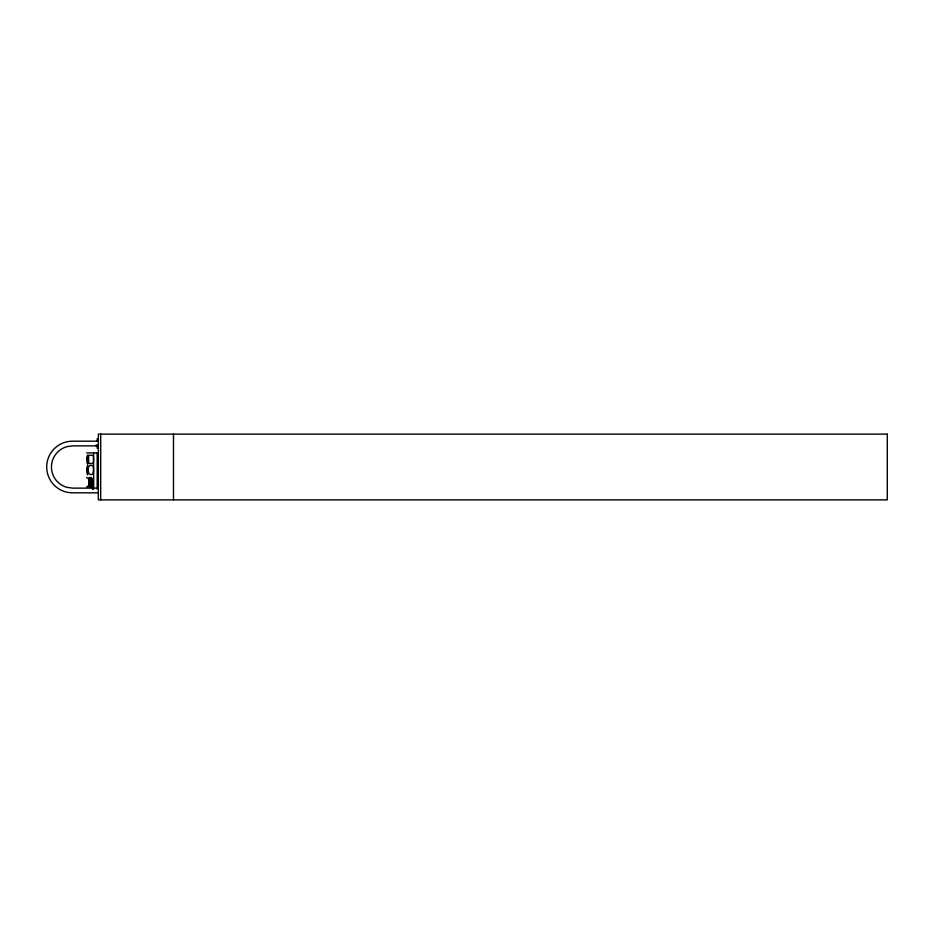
<?xml version="1.0" encoding="UTF-8"?>
<svg xmlns="http://www.w3.org/2000/svg" width="934" height="934" viewBox="0 0 934 934"><rect width="100%" height="100%" fill="white"/><g stroke="black" fill="none" stroke-linecap="round" stroke-linejoin="round"><path stroke-width="1.4" d="M93.166 488.622L92.898 484.606L92.711 488.996M92.524 480.485C93.237 488.832 93.248 473.351 92.524 481.699M93.365 472.16L93.237 473.059A4.238 0.677 -90 0 1 92.711 474.04C86.442 477.554 86.442 462.318 92.711 465.821A4.238 0.677 -90 0 1 93.237 466.813L93.365 467.701A4.238 0.677 -90 0 1 93.365 472.335M91.31 485.785L90.143 486.953L90.143 477.566L91.31 478.745M98.362 441.175L72.525 441.175A25.825 25.825 0 0 0 46.7 467A25.825 25.825 0 0 0 72.525 492.825L98.362 492.825M98.362 445.868L72.84 445.868L67.073 446.627A21.097 21.097 0 0 0 67.073 487.373L72.84 488.132L98.362 488.132M86.617 452.908L98.362 452.908M86.617 477.566C89.979 477.181 89.757 487.326 86.617 486.953M92.489 486.345L92.524 487.571M173.49 434.123L173.49 499.877M100.709 434.123L100.709 499.877M97.183 438.828L97.183 441.175M97.183 444.736L97.183 448.215M97.183 452.908L97.183 489.031M96.004 445.179L96.004 445.868M93.657 452.908L93.657 489.031M92.489 478.745L92.489 483.438M92.489 484.606L92.489 488.996M86.64 468.775C87.901 487.373 89.477 455.955 86.64 468.775M86.64 458.209C87.901 476.807 89.477 445.39 86.64 458.209M88.508 458.209L88.847 463.462L92.711 463.474A4.098 0.654 -90 0 0 93.237 462.482L93.365 461.594A4.098 0.654 -90 0 0 93.365 457.135L93.237 456.247A4.238 0.677 -90 0 0 92.711 455.255L88.847 455.267L88.508 458.209M887.3 434.123L98.362 434.123L98.362 499.877L887.3 499.877L887.3 434.123M91.392 477.566L89.092 477.566L89.092 486.953L91.392 486.953L91.392 477.566"/></g></svg>
